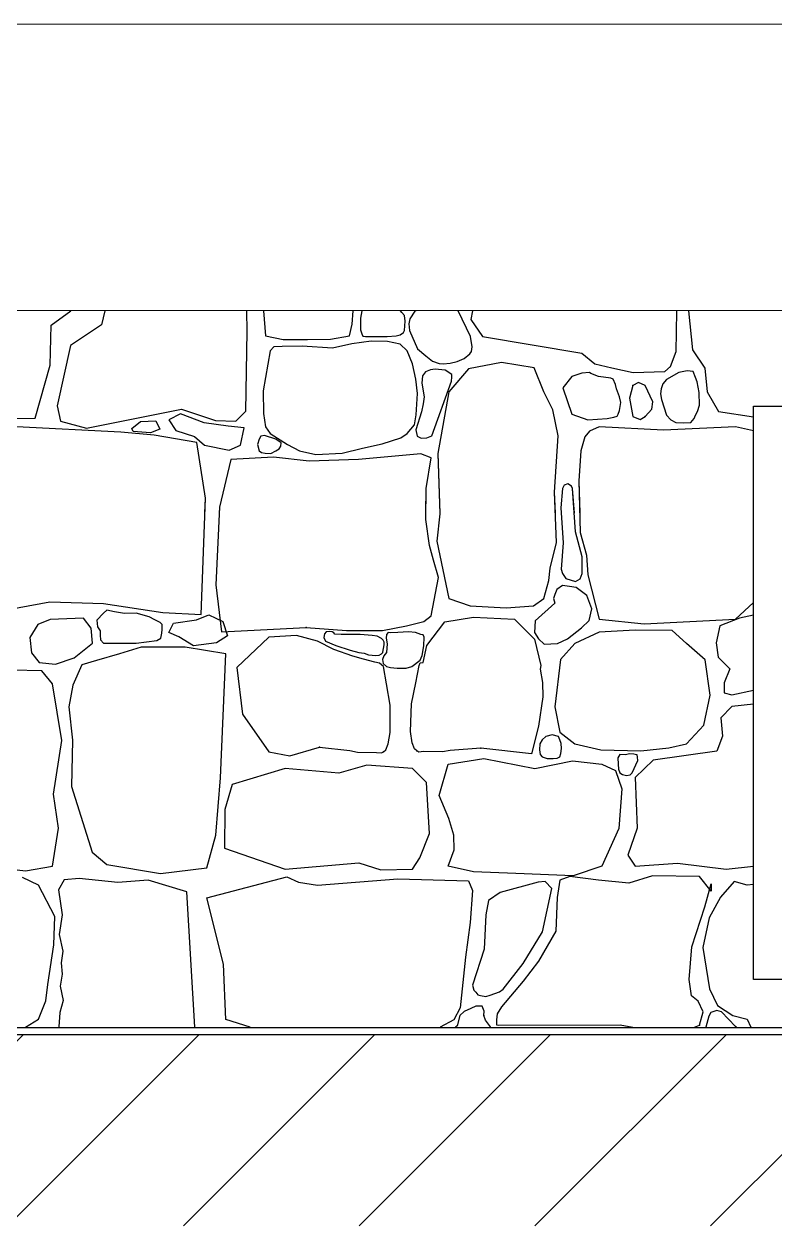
# Model space of a CAD drawing. Header units: feet. Extents: x -10410 to 374725, y -46422 to 88923.
# Drawn here: x 206709 to 207494, y 598 to 1856 of the extents above; entities that cross this region are included whole.
import ezdxf

# ---------------------------------------------------------------- set-up
doc = ezdxf.new("R2010")
doc.units = ezdxf.units.FT
doc.header["$MEASUREMENT"] = 0
for name, color, linetype, lineweight, true_color in [('2D - Общий_Ном._пера__118', 7, 'Continuous', 5, 0x573938), ('Конструктив - Стены Несущие_Ном._пера__87', 7, 'Continuous', 25, 0x6a6a6a), ('Местность - Рельеф_Ном._пера__93', 7, 'Continuous', 25, 0xa2a233)]:
    doc.layers.add(name, color=color, linetype=linetype, lineweight=lineweight, true_color=true_color)
doc.layers.add('Конструктив - Перекрытия_Ном._пера__1', color=7, linetype='Continuous', lineweight=20)

# ---------------------------------------------------------------- blocks, each defined once
blk = doc.blocks.new('*X14')
at = {"layer": 'Конструктив - Стены Несущие_Ном._пера__87', "linetype": 'Continuous'}
for p, q in [((206737, 1540.9), (206757.7, 1556.2)), ((206793.2, 1556.2), (206789.5, 1541.4)), ((206942, 1534.5), (206941.6, 1556.2)), ((206959.1, 1556.2), (206961.3, 1530)), ((207051.9, 1542), (207053, 1556.2)), ((207060.6, 1548.4), (207060.5, 1536.3)), ((207062.1, 1556.2), (207060.6, 1548.4)), ((207103.8, 1554.3), (207102.5, 1556.2)), ((207106.5, 1551.2), (207103.8, 1554.3)), ((207107.5, 1545.2), (207106.5, 1551.2)), ((207112.3, 1547.7), (207111.1, 1542.3)), ((207117.6, 1555.8), (207112.3, 1547.7)), ((207118.8, 1556.2), (207117.6, 1555.8)), ((207175.7, 1529.2), (207162.9, 1556.2)), ((207177.9, 1556.2), (207176, 1547.1)), ((207391.4, 1533.6), (207391.7, 1556.2)), ((207403.9, 1556.2), (207408.1, 1515.2)), ((206736, 1499.1), (206737, 1540.9)), ((206789.5, 1541.4), (206757.3, 1519.9)), ((207049.1, 1530), (207051.9, 1542)), ((207060.5, 1536.3), (207062, 1532.1)), ((207105.5, 1533.4), (207106.7, 1535.4)), ((207106.7, 1535.4), (207107.5, 1545.2)), ((207111.1, 1542.3), (207112, 1535.6)), ((207112, 1535.6), (207120.3, 1516.4)), ((207176, 1547.1), (207188.2, 1529.3)), ((206940.6, 1451), (206942, 1534.5)), ((206961.3, 1530), (206979.6, 1525.9)), ((206979.6, 1525.9), (207005.1, 1526.2)), ((207005.1, 1526.2), (207029.2, 1526.3)), ((207029.2, 1526.3), (207049.1, 1530)), ((207071.8, 1524.3), (207051.5, 1521.5)), ((207062, 1532.1), (207063, 1529.7)), ((207063, 1529.7), (207066, 1529.2)), ((207066, 1529.2), (207088.6, 1529.2)), ((207088.9, 1524), (207071.8, 1524.3)), ((207088.6, 1529.2), (207097.9, 1530)), ((207102.1, 1521.1), (207088.9, 1524)), ((207097.9, 1530), (207102.3, 1531)), ((207102.3, 1531), (207105.5, 1533.4)), ((207177.4, 1518.3), (207175.7, 1529.2)), ((207188.2, 1529.3), (207292.2, 1511.6)), ((207391, 1513.5), (207391.4, 1533.6)), ((206757.3, 1519.9), (206743.2, 1456.7)), ((206966.1, 1514.3), (206958.8, 1472.4)), ((206969.8, 1518.5), (206966.1, 1514.3)), ((206978.8, 1518.8), (206969.8, 1518.5)), ((206999.7, 1519.1), (206978.8, 1518.8)), ((207031.5, 1517.1), (206999.7, 1519.1)), ((207051.5, 1521.5), (207031.5, 1517.1)), ((207109.3, 1514.3), (207102.1, 1521.1)), ((207115.1, 1500.6), (207109.3, 1514.3)), ((207120.3, 1516.4), (207129.1, 1508.8)), ((207169, 1506), (207175, 1511)), ((207175, 1511), (207176.8, 1513.6)), ((207176.8, 1513.6), (207177.4, 1518.3)), ((207292.2, 1511.6), (207305.9, 1500.7)), ((207384.9, 1497.7), (207391, 1513.5)), ((207408.1, 1515.2), (207421, 1496.1)), ((206720.4, 1443.6), (206736, 1499.1)), ((207118.5, 1484.6), (207115.1, 1500.6)), ((207129.1, 1508.8), (207136.1, 1503.4)), ((207136.1, 1503.4), (207142.9, 1500.9)), ((207142.9, 1500.9), (207147.1, 1500.6)), ((207147.1, 1500.6), (207154.3, 1501.1)), ((207154.3, 1501.1), (207161.9, 1502.9)), ((207161.9, 1502.9), (207169, 1506)), ((207208.2, 1501.8), (207173.6, 1495.4)), ((207242.4, 1496.3), (207208.2, 1501.8)), ((207305.9, 1500.7), (207323.7, 1496.5)), ((207378.9, 1492.6), (207384.9, 1497.7)), ((207120.4, 1469.4), (207118.5, 1484.6)), ((207125.6, 1487.9), (207124.9, 1480.2)), ((207128.7, 1492.2), (207125.6, 1487.9)), ((207134, 1494.4), (207128.7, 1492.2)), ((207138.7, 1495), (207134, 1494.4)), ((207149.3, 1493.8), (207138.7, 1495)), ((207156.1, 1489.4), (207149.3, 1493.8)), ((207173.6, 1495.4), (207153, 1471.1)), ((207155.9, 1482.3), (207156.3, 1486.5)), ((207156.3, 1486.5), (207156.1, 1489.4)), ((207252.6, 1471.1), (207242.4, 1496.3)), ((207281.6, 1487.2), (207272.4, 1475.5)), ((207292.1, 1490.8), (207281.6, 1487.2)), ((207300.1, 1491.4), (207292.1, 1490.8)), ((207301.8, 1490.6), (207300.1, 1491.4)), ((207309.8, 1487.2), (207301.8, 1490.6)), ((207322.7, 1485.7), (207309.8, 1487.2)), ((207325.1, 1484.5), (207322.7, 1485.7)), ((207323.7, 1496.5), (207345.8, 1491.5)), ((207327.5, 1479), (207325.1, 1484.5)), ((207345.8, 1491.5), (207378.9, 1492.6)), ((207393.6, 1491.4), (207380.9, 1484)), ((207402.3, 1493.4), (207393.6, 1491.4)), ((207408.6, 1492.5), (207402.3, 1493.4)), ((207411.1, 1486.4), (207408.6, 1492.5)), ((207412.9, 1481.8), (207411.1, 1486.4)), ((207421, 1496.1), (207423.5, 1471.1)), ((206958.8, 1472.4), (206959.1, 1448.6)), ((207124.9, 1480.2), (207127.2, 1466.2)), ((207135.2, 1425.3), (207155.9, 1482.3)), ((207272.4, 1475.5), (207281.6, 1447.8)), ((207328.4, 1474.3), (207327.5, 1479)), ((207331.5, 1466.2), (207328.4, 1474.3)), ((207345.5, 1477.8), (207342.2, 1464.6)), ((207351.5, 1481), (207345.5, 1477.8)), ((207358.6, 1477.8), (207351.5, 1481)), ((207366.5, 1460.9), (207358.6, 1477.8)), ((207375.2, 1474.3), (207374.5, 1469.1)), ((207376.8, 1479.7), (207375.2, 1474.3)), ((207380.9, 1484), (207376.8, 1479.7)), ((207415, 1470.5), (207412.9, 1481.8)), ((207118.8, 1447.3), (207120.4, 1469.4)), ((207127.2, 1466.2), (207126.1, 1458.8)), ((207153, 1471.1), (207141.4, 1406.7)), ((207261.7, 1452.5), (207252.6, 1471.1)), ((207333.1, 1460.2), (207331.5, 1466.2)), ((207331.8, 1451.8), (207333.1, 1460.2)), ((207342.2, 1464.6), (207345.5, 1445.6)), ((207365.3, 1453), (207366.5, 1460.9)), ((207374.5, 1469.1), (207375.4, 1463.2)), ((207375.4, 1463.2), (207380.9, 1446.8)), ((207415.5, 1457.2), (207415, 1470.5)), ((207423.5, 1471.1), (207435.1, 1450.8)), ((206743.2, 1456.7), (206746.9, 1440.6)), ((206774.1, 1433.2), (206873.2, 1453)), ((206872.3, 1448.3), (206860.2, 1442.1)), ((206897, 1438.8), (206872.3, 1448.3)), ((206873.2, 1453), (206908.9, 1441.1)), ((206930.2, 1440.6), (206940.6, 1451)), ((206959.1, 1448.6), (206961.1, 1434.7)), ((207117.2, 1436.8), (207118.8, 1447.3)), ((207124.5, 1450.2), (207118.4, 1431.4)), ((207126.1, 1458.8), (207124.5, 1450.2)), ((207267.4, 1425.3), (207261.7, 1452.5)), ((207281.6, 1447.8), (207298.4, 1442.1)), ((207329.3, 1445.9), (207330.3, 1447.8)), ((207330.3, 1447.8), (207331.8, 1451.8)), ((207358.6, 1445.6), (207365.3, 1453)), ((207380.9, 1446.8), (207385.5, 1441.8)), ((207409.8, 1443.5), (207411.1, 1446.8)), ((207411.1, 1446.8), (207413.3, 1450.6)), ((207413.3, 1450.6), (207415.5, 1457.2)), ((207435.1, 1450.8), (207471.8, 1445.1)), ((206594.3, 1441.6), (206720.4, 1443.6)), ((206809.8, 1429.2), (206700.6, 1434.7)), ((206746.9, 1440.6), (206774.1, 1433.2)), ((206821.4, 1433), (206830.5, 1440.3)), ((206830.5, 1440.3), (206846.4, 1440.9)), ((206846.4, 1440.9), (206850.5, 1432.1)), ((206860.2, 1442.1), (206867.3, 1430.9)), ((206922.3, 1435.3), (206897, 1438.8)), ((206908.9, 1441.1), (206930.2, 1440.6)), ((206938.8, 1433.5), (206922.3, 1435.3)), ((206961.1, 1434.7), (206966.1, 1427.8)), ((207109.3, 1427.8), (207117.2, 1436.8)), ((207298.4, 1442.1), (207318.7, 1443.3)), ((207310.3, 1434.7), (207300.4, 1430.2)), ((207377.7, 1431), (207310.3, 1434.7)), ((207318.7, 1443.3), (207325.8, 1444.6)), ((207325.8, 1444.6), (207329.3, 1445.9)), ((207345.5, 1445.6), (207353.3, 1442.3)), ((207353.3, 1442.3), (207358.6, 1445.6)), ((207453.1, 1434.7), (207377.7, 1431)), ((207385.5, 1441.8), (207390.7, 1439)), ((207390.7, 1439), (207398.2, 1438.9)), ((207398.2, 1438.9), (207406.4, 1439.1)), ((207406.4, 1439.1), (207408.1, 1441.1)), ((207408.1, 1441.1), (207409.8, 1443.5)), ((207471.8, 1430.6), (207453.1, 1434.7)), ((206844.7, 1426), (206809.8, 1429.2)), ((206822.8, 1429.7), (206821.4, 1433)), ((206840.8, 1428.2), (206822.8, 1429.7)), ((206850.5, 1432.1), (206840.8, 1428.2)), ((206889.5, 1418.1), (206844.7, 1426)), ((206867.3, 1430.9), (206887, 1424.4)), ((206887, 1424.4), (206897.3, 1415.6)), ((206935, 1415.6), (206938.8, 1433.5)), ((206954.6, 1421.7), (206952.9, 1416.1)), ((206956.2, 1424.7), (206954.6, 1421.7)), ((206960.3, 1425.4), (206956.2, 1424.7)), ((206972, 1421.7), (206960.3, 1425.4)), ((206966.1, 1427.8), (206984.4, 1416.3)), ((206977.6, 1418), (206972, 1421.7)), ((207083.2, 1416.8), (207102.7, 1423.1)), ((207102.7, 1423.1), (207109.3, 1427.8)), ((207118.4, 1431.4), (207119.8, 1425)), ((207119.8, 1425), (207124, 1422.7)), ((207124, 1422.7), (207130.2, 1423)), ((207130.2, 1423), (207135.2, 1425.3)), ((207263.7, 1366.1), (207267.4, 1425.3)), ((207295.2, 1424.3), (207291, 1409.4)), ((207300.4, 1430.2), (207295.2, 1424.3)), ((206898.5, 1359.9), (206889.5, 1418.1)), ((206897.3, 1415.6), (206923.2, 1410.3)), ((206923.2, 1410.3), (206935, 1415.6)), ((206952.9, 1416.1), (206954.6, 1409.5)), ((206954.6, 1409.5), (206957, 1407.8)), ((206966.9, 1406.6), (206972, 1409.5)), ((206972, 1409.5), (206975.7, 1411.7)), ((206975.7, 1411.7), (206977.3, 1414.4)), ((206977.3, 1414.4), (206977.6, 1418)), ((206984.4, 1416.3), (206996.7, 1409.5)), ((206996.7, 1409.5), (207013.8, 1405.6)), ((207041.6, 1407.1), (207062.6, 1412.3)), ((207062.6, 1412.3), (207083.2, 1416.8)), ((207291, 1409.4), (207289.2, 1378.2)), ((206924.8, 1400.3), (206913.1, 1350.5)), ((206969.6, 1403), (206924.8, 1400.3)), ((206957, 1407.8), (206961, 1406.9)), ((206961, 1406.9), (206966.9, 1406.6)), ((207006.9, 1398.8), (206969.6, 1403)), ((207058.4, 1400.5), (207006.9, 1398.8)), ((207013.8, 1405.6), (207041.6, 1407.1)), ((207123.6, 1406.2), (207058.4, 1400.5)), ((207134.6, 1402.1), (207123.6, 1406.2)), ((207129.5, 1370), (207134.6, 1402.1)), ((207141.4, 1406.7), (207143.8, 1343.5)), ((207273.8, 1373.5), (207271.9, 1370)), ((207277.7, 1374.9), (207273.8, 1373.5)), ((207281.5, 1372.4), (207277.7, 1374.9)), ((207282.5, 1370), (207281.5, 1372.4)), ((207289.2, 1378.2), (207290.5, 1324)), ((206893.8, 1238.3), (206898.5, 1359.9)), ((207129, 1337.5), (207129.5, 1370)), ((207265.7, 1313.6), (207263.7, 1366.1)), ((207271.9, 1370), (207270.1, 1349.9)), ((207285.7, 1324.6), (207282.5, 1370)), ((206913.1, 1350.5), (206909.2, 1269.1)), ((207270.1, 1349.9), (207272.8, 1313.3)), ((207132.8, 1310.3), (207129, 1337.5)), ((207143.8, 1343.5), (207140.4, 1315)), ((207292.5, 1298.5), (207285.7, 1324.6)), ((207290.5, 1324), (207297.2, 1300.2)), ((207137, 1295.1), (207132.8, 1310.3)), ((207140.4, 1315), (207153, 1255.1)), ((207259, 1286.6), (207265.7, 1313.6)), ((207272.8, 1313.3), (207270.6, 1285.7)), ((207292.4, 1281.1), (207292.5, 1298.5)), ((207297.2, 1300.2), (207298.4, 1279.6)), ((207142.3, 1277.1), (207137, 1295.1)), ((207257.8, 1273.7), (207259, 1286.6)), ((207270.6, 1285.7), (207271.9, 1281.1)), ((207134.6, 1236.8), (207142.3, 1277.1)), ((207252.6, 1255.1), (207257.8, 1273.7)), ((207271.9, 1281.1), (207275.6, 1276)), ((207275.6, 1276), (207285.6, 1272.9)), ((207285.6, 1272.9), (207290.6, 1275.5)), ((207290.6, 1275.5), (207292.4, 1281.1)), ((207298.4, 1279.6), (207310.3, 1233.3)), ((206909.2, 1269.1), (206915.2, 1220.1)), ((207264, 1259), (207262.7, 1254.8)), ((207265.9, 1264.4), (207264, 1259)), ((207271.9, 1268.4), (207265.9, 1264.4)), ((207279.3, 1267.5), (207271.9, 1268.4)), ((207286.3, 1266.4), (207279.3, 1267.5)), ((207297.3, 1258.1), (207286.3, 1266.4)), ((207302.7, 1244.1), (207297.3, 1258.1)), ((206679, 1241.2), (206735.5, 1251.6)), ((206735.5, 1251.6), (206791.7, 1249.7)), ((206791.7, 1249.7), (206853.9, 1240.2)), ((207153, 1255.1), (207175.3, 1247.4)), ((207175.3, 1247.4), (207212.9, 1245.2)), ((207212.9, 1245.2), (207241.7, 1247.4)), ((207241.7, 1247.4), (207252.6, 1255.1)), ((207264, 1249.9), (207243.3, 1231.5)), ((207262.7, 1254.8), (207264, 1249.9)), ((207453.1, 1233.3), (207471.8, 1250.8)), ((206736, 1233.1), (206723.1, 1227.6)), ((206770.7, 1234.5), (206736, 1233.1)), ((206778.8, 1223.9), (206770.7, 1234.5)), ((206791.7, 1239.5), (206784.8, 1232.3)), ((206795.3, 1242.9), (206791.7, 1239.5)), ((206803.1, 1241.1), (206795.3, 1242.9)), ((206813.8, 1239.3), (206803.1, 1241.1)), ((206825.9, 1239.5), (206813.8, 1239.3)), ((206839.6, 1235.9), (206825.9, 1239.5)), ((206845.5, 1232.6), (206839.6, 1235.9)), ((206853.9, 1240.2), (206893.8, 1238.3)), ((206889.1, 1232.6), (206902.1, 1238)), ((206902.1, 1238), (206916.6, 1230.8)), ((207127, 1230.8), (207134.6, 1236.8)), ((207148.8, 1230.6), (207178.8, 1235.3)), ((207178.8, 1235.3), (207221.9, 1233.3)), ((207221.9, 1233.3), (207242.8, 1212.3)), ((207299.9, 1232), (207302.7, 1244.1)), ((207310.3, 1233.3), (207357.6, 1228.4)), ((207357.6, 1228.4), (207453.1, 1233.3)), ((207457.2, 1234.5), (207436.6, 1226.4)), ((207471.8, 1237.6), (207457.2, 1234.5)), ((206723.1, 1227.6), (206714.8, 1214.2)), ((206780.2, 1208.3), (206778.8, 1223.9)), ((206784.8, 1232.3), (206785.4, 1225.2)), ((206785.4, 1225.2), (206788.3, 1221.1)), ((206788.3, 1221.1), (206788.1, 1216.7)), ((206851.1, 1229.9), (206845.5, 1232.6)), ((206853.2, 1227.6), (206851.1, 1229.9)), ((206852.7, 1218.5), (206853.2, 1222.4)), ((206853.2, 1222.4), (206853.2, 1227.6)), ((206860.2, 1219.2), (206864.9, 1229)), ((206864.9, 1229), (206889.1, 1232.6)), ((206915.2, 1220.1), (207003.9, 1224.6)), ((206916.6, 1230.8), (206921.3, 1216)), ((207003.9, 1224.6), (207046.1, 1221.4)), ((207028.3, 1220.4), (207024.7, 1220.1)), ((207030.9, 1219.9), (207028.3, 1220.4)), ((207046.1, 1221.4), (207083.8, 1221.4)), ((207083.8, 1221.4), (207108.8, 1226.4)), ((207108.8, 1226.4), (207127, 1230.8)), ((207129.9, 1205.9), (207148.8, 1230.6)), ((207243.3, 1231.5), (207242.7, 1219.3)), ((207277.2, 1212.9), (207291.9, 1224.2)), ((207291.9, 1224.2), (207299.9, 1232)), ((207347.9, 1221.7), (207310.3, 1219.7)), ((207386.6, 1221.4), (207347.9, 1221.7)), ((207401.9, 1208), (207386.6, 1221.4)), ((207436.6, 1226.4), (207432.9, 1208.4)), ((206714.8, 1214.2), (206716.4, 1198.1)), ((206761, 1192.9), (206780.2, 1208.3)), ((206788.1, 1216.7), (206788.7, 1211.6)), ((206788.7, 1211.6), (206791.7, 1208.3)), ((206791.7, 1208.3), (206825.9, 1208.3)), ((206825.9, 1208.3), (206847.7, 1211)), ((206847.7, 1211), (206851.6, 1213.6)), ((206851.6, 1213.6), (206852.7, 1218.5)), ((206870.7, 1214.9), (206860.2, 1219.2)), ((206885.9, 1205.5), (206870.7, 1214.9)), ((206910.1, 1208.4), (206885.9, 1205.5)), ((206921.3, 1216), (206910.1, 1208.4)), ((206964.6, 1214.6), (206931.3, 1182.9)), ((206993.7, 1216.2), (206964.6, 1214.6)), ((207015.5, 1210.3), (206993.7, 1216.2)), ((207032.7, 1201.5), (207015.5, 1210.3)), ((207022.9, 1218.1), (207022.3, 1214.1)), ((207022.3, 1214.1), (207024, 1210.3)), ((207024.7, 1220.1), (207022.9, 1218.1)), ((207024, 1210.3), (207034.7, 1205.8)), ((207032.8, 1219), (207030.9, 1219.9)), ((207033.9, 1217.8), (207032.8, 1219)), ((207040.3, 1217.3), (207033.9, 1217.8)), ((207060.2, 1217.4), (207040.3, 1217.3)), ((207073, 1216.2), (207060.2, 1217.4)), ((207078, 1215.4), (207073, 1216.2)), ((207082.6, 1213.2), (207078, 1215.4)), ((207084.4, 1211.5), (207082.6, 1213.2)), ((207085.5, 1209.3), (207084.4, 1211.5)), ((207085.3, 1206.8), (207085.5, 1209.3)), ((207087.7, 1217.4), (207087.4, 1213.6)), ((207087.4, 1213.6), (207088.6, 1207.5)), ((207089.5, 1219.2), (207087.7, 1217.4)), ((207091.7, 1218.9), (207089.5, 1219.2)), ((207099.7, 1219.5), (207091.7, 1218.9)), ((207110.9, 1220), (207099.7, 1219.5)), ((207118.2, 1219.3), (207110.9, 1220)), ((207123.6, 1217.4), (207118.2, 1219.3)), ((207126.1, 1217), (207123.6, 1217.4)), ((207127.3, 1214.4), (207126.1, 1217)), ((207126.9, 1205.4), (207127.3, 1214.4)), ((207242.7, 1219.3), (207247, 1212.7)), ((207242.8, 1212.3), (207249.2, 1184.9)), ((207247, 1212.7), (207252.9, 1207)), ((207252.9, 1207), (207266.7, 1208)), ((207266.7, 1208), (207277.2, 1212.9)), ((207285, 1208), (207269.9, 1191)), ((207310.3, 1219.7), (207285, 1208)), ((207421.2, 1190.7), (207401.9, 1208)), ((207432.9, 1208.4), (207434.9, 1193.4)), ((206716.4, 1198.1), (206724.3, 1188)), ((206808.3, 1197.1), (206784.3, 1190.2)), ((206831.1, 1204.1), (206808.3, 1197.1)), ((206854.1, 1204.1), (206831.1, 1204.1)), ((206877.2, 1204.1), (206854.1, 1204.1)), ((206919.7, 1197), (206877.2, 1204.1)), ((206914.1, 1067.4), (206919.7, 1197)), ((207052.7, 1194.7), (207032.7, 1201.5)), ((207034.7, 1205.8), (207049.8, 1201)), ((207049.8, 1201), (207058.8, 1198.6)), ((207058.8, 1198.6), (207064.5, 1197.6)), ((207064.5, 1197.6), (207069.1, 1196.1)), ((207069.1, 1196.1), (207076.6, 1195.4)), ((207076.6, 1195.4), (207080, 1195.7)), ((207080, 1195.7), (207082.6, 1196.9)), ((207082.6, 1196.9), (207083.9, 1198.5)), ((207085.1, 1195.1), (207083.5, 1191.2)), ((207083.9, 1198.5), (207084.4, 1200.8)), ((207084.4, 1200.8), (207085, 1204.2)), ((207085, 1204.2), (207085.3, 1206.8)), ((207088, 1198.6), (207085.1, 1195.1)), ((207088.6, 1207.5), (207088, 1198.6)), ((207122.9, 1190.5), (207125.3, 1195.4)), ((207125.3, 1195.4), (207126.9, 1205.4)), ((207126.1, 1188), (207129.9, 1205.9)), ((206724.3, 1188), (206741.4, 1186.2)), ((206741.4, 1186.2), (206761, 1192.9)), ((206768.9, 1185.6), (206759.8, 1164.1)), ((206784.3, 1190.2), (206768.9, 1185.6)), ((206931.3, 1182.9), (206937.2, 1133.9)), ((207063.7, 1191.3), (207052.7, 1194.7)), ((207075.5, 1188.2), (207063.7, 1191.3)), ((207080.6, 1187.2), (207075.5, 1188.2)), ((207084.6, 1183.9), (207080.6, 1187.2)), ((207083.5, 1191.2), (207084.3, 1186.9)), ((207084.3, 1186.9), (207087.7, 1183.9)), ((207087.7, 1165.5), (207084.6, 1183.9)), ((207087.7, 1183.9), (207092.1, 1182.6)), ((207092.1, 1182.6), (207099.1, 1181.9)), ((207108.4, 1182.1), (207114.5, 1183.9)), ((207114.5, 1183.9), (207122.9, 1190.5)), ((207118.5, 1166.6), (207122, 1184.9)), ((207122, 1184.9), (207123.1, 1187.7)), ((207123.1, 1187.7), (207126.1, 1188)), ((207249.2, 1184.9), (207248.7, 1181.1)), ((207269.9, 1191), (207264, 1141.7)), ((207426.4, 1153.8), (207421.2, 1190.7)), ((207434.9, 1193.4), (207447.2, 1181.3)), ((206727.1, 1179.3), (206696.1, 1179.8)), ((206738.5, 1165.5), (206727.1, 1179.3)), ((207099.1, 1181.9), (207108.4, 1182.1)), ((207248.7, 1181.1), (207251.1, 1167)), ((207447.2, 1181.3), (207441.1, 1166.7)), ((206748.1, 1106.5), (206738.5, 1165.5)), ((206759.8, 1164.1), (206755.3, 1141.5)), ((207091.7, 1143.4), (207087.7, 1165.5)), ((207113.9, 1144.6), (207118.5, 1166.6)), ((207251.1, 1167), (207251.3, 1152.2)), ((207441.1, 1166.7), (207441.3, 1156.3)), ((207449.2, 1154.1), (207471.8, 1159)), ((207251.3, 1152.2), (207246.8, 1121.3)), ((207419.8, 1122.3), (207426.4, 1153.8)), ((207441.3, 1156.3), (207449.2, 1154.1)), ((206755.3, 1141.5), (206759.2, 1106.7)), ((206937.2, 1133.9), (206964.6, 1094.6)), ((207091.7, 1114.6), (207091.7, 1143.4)), ((207113.1, 1115.7), (207113.9, 1144.6)), ((207264, 1141.7), (207269.2, 1115.2)), ((207449.2, 1141.9), (207437.6, 1130)), ((207471.8, 1144.5), (207449.2, 1141.9)), ((207246.8, 1121.3), (207239.6, 1092.3)), ((207401.9, 1103), (207419.8, 1122.3)), ((207437.6, 1130), (207439.3, 1110.7)), ((207089.6, 1102.9), (207091.7, 1114.6)), ((207114.8, 1104), (207113.1, 1115.7)), ((207254.5, 1110.6), (207250.6, 1107)), ((207261.2, 1112.1), (207254.5, 1110.6)), ((207267.8, 1110.5), (207261.2, 1112.1)), ((207269.2, 1107), (207267.8, 1110.5)), ((207269.2, 1115.2), (207285, 1103)), ((207439.3, 1110.7), (207433.6, 1095.1)), ((206739.4, 1050), (206748.1, 1106.5)), ((206759.2, 1106.7), (206758.3, 1058.2)), ((206964.6, 1094.6), (206986.8, 1090.4)), ((206986.8, 1090.4), (207017.7, 1099.2)), ((207017.7, 1099.2), (207049.6, 1095.7)), ((207049.6, 1095.7), (207057.6, 1094.2)), ((207082.6, 1093.3), (207084.6, 1094.6)), ((207084.6, 1094.6), (207087.1, 1096.6)), ((207087.1, 1096.6), (207089.6, 1102.9)), ((207117.1, 1097.7), (207114.8, 1104)), ((207119.6, 1095.6), (207117.1, 1097.7)), ((207121.6, 1094.2), (207119.6, 1095.6)), ((207126.7, 1094.7), (207121.6, 1094.2)), ((207146.6, 1094.5), (207126.7, 1094.7)), ((207154.6, 1095.7), (207146.6, 1094.5)), ((207186.6, 1098.4), (207154.6, 1095.7)), ((207239.6, 1092.3), (207186.6, 1098.4)), ((207248.3, 1102.9), (207247.8, 1096.5)), ((207247.8, 1096.5), (207248.7, 1091.6)), ((207250.6, 1107), (207248.3, 1102.9)), ((207270.7, 1103.2), (207269.2, 1107)), ((207270.1, 1092.7), (207270.9, 1097.9)), ((207270.9, 1097.9), (207270.7, 1103.2)), ((207285, 1103), (207312, 1096.6)), ((207312, 1096.6), (207353.9, 1095.4)), ((207353.9, 1095.4), (207383.3, 1098.8)), ((207433.6, 1095.1), (207366.8, 1085.9)), ((207383.3, 1098.8), (207401.9, 1103)), ((207057.6, 1094.2), (207077.5, 1093.9)), ((207077.5, 1093.9), (207082.6, 1093.3)), ((207152.3, 1081.5), (207189.7, 1087.4)), ((207189.7, 1087.4), (207243.2, 1077)), ((207243.2, 1077), (207282.5, 1085.2)), ((207248.7, 1091.6), (207250.6, 1089.4)), ((207250.6, 1089.4), (207255.9, 1087.6)), ((207255.9, 1087.6), (207262.2, 1087.5)), ((207262.2, 1087.5), (207266.3, 1087.9)), ((207266.3, 1087.9), (207269.2, 1089.4)), ((207269.2, 1089.4), (207270.1, 1092.7)), ((207282.5, 1085.2), (207313, 1081.5)), ((207332.1, 1091.6), (207329.8, 1088.2)), ((207329.8, 1088.2), (207330.1, 1081.5)), ((207337.5, 1091.2), (207332.1, 1091.6)), ((207342.6, 1092.3), (207337.5, 1091.2)), ((207346.7, 1092.1), (207342.6, 1092.3)), ((207344.9, 1072.6), (207350.7, 1085.5)), ((207348, 1091.6), (207346.7, 1092.1)), ((207366.8, 1085.9), (207347.9, 1067.6)), ((207350, 1091.3), (207348, 1091.6)), ((207350.6, 1088.9), (207350, 1091.3)), ((207350.7, 1085.5), (207350.6, 1088.9)), ((206981.8, 1077), (206926.3, 1060.4)), ((207037.8, 1072.3), (206981.8, 1077)), ((207067.3, 1080.5), (207037.8, 1072.3)), ((207114.9, 1077), (207067.3, 1080.5)), ((207129.7, 1062.2), (207114.9, 1077)), ((207143.1, 1048.8), (207152.3, 1081.5)), ((207313, 1081.5), (207327.6, 1074.8)), ((207327.6, 1074.8), (207334.1, 1055.7)), ((207330.1, 1081.5), (207330.6, 1076.3)), ((207330.6, 1076.3), (207332.1, 1072.6)), ((207332.1, 1072.6), (207334.8, 1070.7)), ((207334.8, 1070.7), (207338.9, 1069.8)), ((207338.9, 1069.8), (207342.7, 1070.4)), ((207342.7, 1070.4), (207344.9, 1072.6)), ((206758.3, 1058.2), (206779.8, 989.6)), ((206909.4, 1007.3), (206914.1, 1067.4)), ((206926.3, 1060.4), (206918.8, 1034)), ((207132.9, 1008.9), (207129.7, 1062.2)), ((207347.9, 1067.6), (207350.2, 1014.6)), ((206744.6, 1014.6), (206739.4, 1050)), ((207153, 1024.8), (207143.1, 1048.8)), ((207334.1, 1055.7), (207330.8, 1014.1)), ((206918.8, 1034), (206918.3, 993.7)), ((207158.2, 1007.2), (207153, 1024.8)), ((206738.5, 974.7), (206744.6, 1014.6)), ((206900, 973.2), (206909.4, 1007.3)), ((207122.8, 983.4), (207132.9, 1008.9)), ((207158.5, 991.8), (207158.2, 1007.2)), ((207330.8, 1014.1), (207313, 974.7)), ((207350.2, 1014.6), (207340.3, 986.4)), ((206779.8, 989.6), (206795.2, 976.7)), ((206918.3, 993.7), (206981.8, 971.5)), ((207114.9, 971.5), (207122.8, 983.4)), ((207152.3, 974.7), (207158.5, 991.8)), ((207340.3, 986.4), (207347.9, 974.7)), ((206621.6, 980.4), (206710.2, 969.8)), ((206710.2, 969.8), (206738.5, 974.7)), ((206795.2, 976.7), (206851.2, 967.3)), ((206851.2, 967.3), (206900, 973.2)), ((206981.8, 971.5), (207058.9, 978.2)), ((207058.9, 978.2), (207081.9, 970.8)), ((207081.9, 970.8), (207114.9, 971.5)), ((207178.8, 969), (207152.3, 974.7)), ((207223.1, 967.3), (207178.8, 969)), ((207313, 974.7), (207283, 964.8)), ((207347.9, 974.7), (207392.3, 978)), ((207392.3, 978), (207443.3, 971.5)), ((207443.3, 971.5), (207471.8, 974.8)), ((206723.6, 954.9), (206707, 962.8)), ((206750.6, 960.4), (206744.6, 949.9)), ((206766.2, 961.9), (206750.6, 960.4)), ((206806.6, 957.6), (206766.2, 961.9)), ((206838.3, 960.1), (206806.6, 957.6)), ((206878.8, 948), (206838.3, 960.1)), ((206899.7, 941.7), (206983.6, 963.6)), ((206983.6, 963.6), (206995.7, 957.9)), ((206995.7, 957.9), (207015.7, 954.9)), ((207015.7, 954.9), (207099.7, 961.6)), ((207099.7, 961.6), (207173.8, 959.4)), ((207173.8, 959.4), (207177.7, 949.5)), ((207246.4, 957.9), (207206.7, 947.2)), ((207283, 964.8), (207223.1, 967.3)), ((207253.8, 958.9), (207246.4, 957.9)), ((207260.8, 951.5), (207253.8, 958.9)), ((207269.2, 960.1), (207266.4, 942)), ((207279.6, 964.1), (207269.2, 960.1)), ((207309.8, 960.1), (207279.6, 964.1)), ((207341.5, 957.1), (207309.8, 960.1)), ((207366.3, 964.8), (207341.5, 957.1)), ((207415.3, 964.1), (207366.3, 964.8)), ((207427.4, 948.5), (207415.3, 964.1)), ((207421, 932.4), (207427.7, 956.4)), ((207427.7, 956.4), (207427.4, 948.5)), ((207451.7, 958.6), (207437.3, 942.3)), ((207465.1, 954.9), (207451.7, 958.6)), ((206740.7, 922.2), (206723.6, 954.9)), ((206744.6, 949.9), (206748.6, 923.8)), ((206887.4, 806.2), (206878.8, 948)), ((207177.7, 949.5), (207175.5, 916)), ((207206.7, 947.2), (207194.4, 938.8)), ((207251.1, 905.9), (207260.8, 951.5)), ((207471.8, 955.6), (207465.1, 954.9)), ((206917.4, 872.3), (206899.7, 941.7)), ((207194.4, 938.8), (207191.9, 923.7)), ((207266.4, 942), (207265, 906.9)), ((207407.4, 890.3), (207421, 932.4)), ((207437.3, 942.3), (207425.5, 920.7)), ((206739.9, 892.5), (206740.7, 922.2)), ((206748.6, 923.8), (206745.3, 903.3)), ((207191.9, 923.7), (207189.9, 887.8)), ((207425.5, 920.7), (207418.8, 889.8)), ((207175.5, 916), (207170.5, 879.4)), ((207231, 872.9), (207251.1, 905.9)), ((207265, 906.9), (207246.9, 875.2)), ((206745.3, 903.3), (206749.3, 885.8)), ((206733.5, 851.1), (206739.9, 892.5)), ((206749.3, 885.8), (206747.4, 873.7)), ((207189.9, 887.8), (207177.9, 850.4)), ((207404.4, 856.3), (207407.4, 890.3)), ((207418.8, 889.8), (207425.7, 846.4)), ((206747.4, 873.7), (206748.5, 861.8)), ((206919.7, 814.3), (206917.4, 872.3)), ((207170.5, 879.4), (207164.9, 826.4)), ((207210, 845.9), (207231, 872.9)), ((207246.9, 875.2), (207231, 854.4)), ((206748.5, 861.8), (206746.3, 849.3)), ((207407.1, 839), (207404.4, 856.3)), ((206731.5, 833.8), (206733.5, 851.1)), ((206746.3, 849.3), (206749.7, 834.1)), ((207177.9, 850.4), (207179.2, 845.1)), ((207179.2, 845.1), (207181.2, 843)), ((207181.2, 843), (207183.5, 840)), ((207196.4, 839.7), (207206.1, 843.1)), ((207206.1, 843.1), (207210, 845.9)), ((207231, 854.4), (207208, 827.6)), ((207425.7, 846.4), (207434.1, 829.1)), ((206723.6, 814.5), (206731.5, 833.8)), ((206749.7, 834.1), (206746.2, 821.8)), ((207183.5, 840), (207186.3, 839.4)), ((207186.3, 839.4), (207191.8, 838.4)), ((207191.8, 838.4), (207196.4, 839.7)), ((207414.1, 833.6), (207407.1, 839)), ((207419.3, 822.2), (207414.1, 833.6)), ((206746.2, 821.8), (206745.1, 806.6)), ((207164.9, 826.4), (207158.2, 814)), ((207164.4, 818.4), (207161.9, 807.6)), ((207169, 822.8), (207164.4, 818.4)), ((207176.1, 826), (207169, 822.8)), ((207181.3, 828.2), (207176.1, 826)), ((207187.9, 828.1), (207181.3, 828.2)), ((207190, 823.2), (207187.9, 828.1)), ((207189.7, 818.4), (207190, 823.2)), ((207191.4, 813.5), (207189.7, 818.4)), ((207203.5, 820.1), (207203, 813.8)), ((207208, 827.6), (207203.5, 820.1)), ((207415.3, 808.5), (207419.3, 822.2)), ((207425.1, 817.9), (207422.1, 806.2)), ((207427.3, 821.7), (207425.1, 817.9)), ((207433.3, 823.8), (207427.3, 821.7)), ((207438.5, 822.2), (207433.3, 823.8)), ((207434.1, 829.1), (207450.2, 818.4)), ((207453.1, 806.9), (207438.5, 822.2)), ((207450.2, 818.4), (207465.1, 814.5)), ((206710.2, 806.2), (206723.6, 814.5)), ((206745.1, 806.6), (206745.1, 806.2)), ((206945.2, 806.2), (206919.7, 814.3)), ((207158.2, 814), (207144.1, 806.2)), ((207161.9, 807.6), (207160.2, 806.2)), ((207196.6, 806.6), (207191.4, 813.5)), ((207196.7, 806.2), (207196.6, 806.6)), ((207203, 813.8), (207202.9, 808.9)), ((207202.9, 808.9), (207205.5, 808.5)), ((207205.5, 808.5), (207332.3, 808.8)), ((207332.3, 808.8), (207345.6, 806.2)), ((207410.1, 806.2), (207415.3, 808.5)), ((207454, 806.2), (207453.1, 806.9)), ((207465.1, 814.5), (207469.1, 806.2))]:
    blk.add_line(p, q, dxfattribs=at)
for p in [(207345.5, 1477.8), (207358.6, 1445.6), (207003.9, 1224.6), (207017.7, 1099.2), (207084.6, 1094.6), (207084.6, 1094.6), (207119.6, 1095.6), (207119.6, 1095.6), (207186.6, 1098.4), (207189.7, 818.4), (207415.3, 808.5)]:
    blk.add_point(p, dxfattribs=at)
blk = doc.blocks.new('Штриховка_7', base_point=(0, 0))
at = {"layer": 'Конструктив - Стены Несущие_Ном._пера__87', "linetype": 'Continuous'}
blk.add_blockref('*X14', (0, 0), dxfattribs=at)
blk = doc.blocks.new('*X20')
at = {"layer": 'Конструктив - Стены Несущие_Ном._пера__87', "linetype": 'Continuous'}
for p, q in [((206737, 1540.9), (206757.7, 1556.2)), ((206793.2, 1556.2), (206789.5, 1541.4)), ((206942, 1534.5), (206941.6, 1556.2)), ((206959.1, 1556.2), (206961.3, 1530)), ((207051.9, 1542), (207053, 1556.2)), ((207060.6, 1548.4), (207060.5, 1536.3)), ((207062.1, 1556.2), (207060.6, 1548.4)), ((207103.8, 1554.3), (207102.5, 1556.2)), ((207106.5, 1551.2), (207103.8, 1554.3)), ((207107.5, 1545.2), (207106.5, 1551.2)), ((207112.3, 1547.7), (207111.1, 1542.3)), ((207117.6, 1555.8), (207112.3, 1547.7)), ((207118.8, 1556.2), (207117.6, 1555.8)), ((207175.7, 1529.2), (207162.9, 1556.2)), ((207177.9, 1556.2), (207176, 1547.1)), ((207391.4, 1533.6), (207391.7, 1556.2)), ((207403.9, 1556.2), (207408.1, 1515.2)), ((206736, 1499.1), (206737, 1540.9)), ((206789.5, 1541.4), (206757.3, 1519.9)), ((207049.1, 1530), (207051.9, 1542)), ((207060.5, 1536.3), (207062, 1532.1)), ((207105.5, 1533.4), (207106.7, 1535.4)), ((207106.7, 1535.4), (207107.5, 1545.2)), ((207111.1, 1542.3), (207112, 1535.6)), ((207112, 1535.6), (207120.3, 1516.4)), ((207176, 1547.1), (207188.2, 1529.3)), ((206940.6, 1451), (206942, 1534.5)), ((206961.3, 1530), (206979.6, 1525.9)), ((206979.6, 1525.9), (207005.1, 1526.2)), ((207005.1, 1526.2), (207029.2, 1526.3)), ((207029.2, 1526.3), (207049.1, 1530)), ((207071.8, 1524.3), (207051.5, 1521.5)), ((207062, 1532.1), (207063, 1529.7)), ((207063, 1529.7), (207066, 1529.2)), ((207066, 1529.2), (207088.6, 1529.2)), ((207088.9, 1524), (207071.8, 1524.3)), ((207088.6, 1529.2), (207097.9, 1530)), ((207102.1, 1521.1), (207088.9, 1524)), ((207097.9, 1530), (207102.3, 1531)), ((207102.3, 1531), (207105.5, 1533.4)), ((207177.4, 1518.3), (207175.7, 1529.2)), ((207188.2, 1529.3), (207292.2, 1511.6)), ((207391, 1513.5), (207391.4, 1533.6)), ((206757.3, 1519.9), (206743.2, 1456.7)), ((206966.1, 1514.3), (206958.8, 1472.4)), ((206969.8, 1518.5), (206966.1, 1514.3)), ((206978.8, 1518.8), (206969.8, 1518.5)), ((206999.7, 1519.1), (206978.8, 1518.8)), ((207031.5, 1517.1), (206999.7, 1519.1)), ((207051.5, 1521.5), (207031.5, 1517.1)), ((207109.3, 1514.3), (207102.1, 1521.1)), ((207115.1, 1500.6), (207109.3, 1514.3)), ((207120.3, 1516.4), (207129.1, 1508.8)), ((207169, 1506), (207175, 1511)), ((207175, 1511), (207176.8, 1513.6)), ((207176.8, 1513.6), (207177.4, 1518.3)), ((207292.2, 1511.6), (207305.9, 1500.7)), ((207384.9, 1497.7), (207391, 1513.5)), ((207408.1, 1515.2), (207421, 1496.1)), ((206720.4, 1443.6), (206736, 1499.1)), ((207118.5, 1484.6), (207115.1, 1500.6)), ((207129.1, 1508.8), (207136.1, 1503.4)), ((207136.1, 1503.4), (207142.9, 1500.9)), ((207142.9, 1500.9), (207147.1, 1500.6)), ((207147.1, 1500.6), (207154.3, 1501.1)), ((207154.3, 1501.1), (207161.9, 1502.9)), ((207161.9, 1502.9), (207169, 1506)), ((207208.2, 1501.8), (207173.6, 1495.4)), ((207242.4, 1496.3), (207208.2, 1501.8)), ((207305.9, 1500.7), (207323.7, 1496.5)), ((207378.9, 1492.6), (207384.9, 1497.7)), ((207120.4, 1469.4), (207118.5, 1484.6)), ((207125.6, 1487.9), (207124.9, 1480.2)), ((207128.7, 1492.2), (207125.6, 1487.9)), ((207134, 1494.4), (207128.7, 1492.2)), ((207138.7, 1495), (207134, 1494.4)), ((207149.3, 1493.8), (207138.7, 1495)), ((207156.1, 1489.4), (207149.3, 1493.8)), ((207173.6, 1495.4), (207153, 1471.1)), ((207155.9, 1482.3), (207156.3, 1486.5)), ((207156.3, 1486.5), (207156.1, 1489.4)), ((207252.6, 1471.1), (207242.4, 1496.3)), ((207281.6, 1487.2), (207272.4, 1475.5)), ((207292.1, 1490.8), (207281.6, 1487.2)), ((207300.1, 1491.4), (207292.1, 1490.8)), ((207301.8, 1490.6), (207300.1, 1491.4)), ((207309.8, 1487.2), (207301.8, 1490.6)), ((207322.7, 1485.7), (207309.8, 1487.2)), ((207325.1, 1484.5), (207322.7, 1485.7)), ((207323.7, 1496.5), (207345.8, 1491.5)), ((207327.5, 1479), (207325.1, 1484.5)), ((207345.8, 1491.5), (207378.9, 1492.6)), ((207393.6, 1491.4), (207380.9, 1484)), ((207402.3, 1493.4), (207393.6, 1491.4)), ((207408.6, 1492.5), (207402.3, 1493.4)), ((207411.1, 1486.4), (207408.6, 1492.5)), ((207412.9, 1481.8), (207411.1, 1486.4)), ((207421, 1496.1), (207423.5, 1471.1)), ((206958.8, 1472.4), (206959.1, 1448.6)), ((207124.9, 1480.2), (207127.2, 1466.2)), ((207135.2, 1425.3), (207155.9, 1482.3)), ((207272.4, 1475.5), (207281.6, 1447.8)), ((207328.4, 1474.3), (207327.5, 1479)), ((207331.5, 1466.2), (207328.4, 1474.3)), ((207345.5, 1477.8), (207342.2, 1464.6)), ((207351.5, 1481), (207345.5, 1477.8)), ((207358.6, 1477.8), (207351.5, 1481)), ((207366.5, 1460.9), (207358.6, 1477.8)), ((207375.2, 1474.3), (207374.5, 1469.1)), ((207376.8, 1479.7), (207375.2, 1474.3)), ((207380.9, 1484), (207376.8, 1479.7)), ((207415, 1470.5), (207412.9, 1481.8)), ((207118.8, 1447.3), (207120.4, 1469.4)), ((207127.2, 1466.2), (207126.1, 1458.8)), ((207153, 1471.1), (207141.4, 1406.7)), ((207261.7, 1452.5), (207252.6, 1471.1)), ((207333.1, 1460.2), (207331.5, 1466.2)), ((207331.8, 1451.8), (207333.1, 1460.2)), ((207342.2, 1464.6), (207345.5, 1445.6)), ((207365.3, 1453), (207366.5, 1460.9)), ((207374.5, 1469.1), (207375.4, 1463.2)), ((207375.4, 1463.2), (207380.9, 1446.8)), ((207415.5, 1457.2), (207415, 1470.5)), ((207423.5, 1471.1), (207435.1, 1450.8)), ((206743.2, 1456.7), (206746.9, 1440.6)), ((206774.1, 1433.2), (206873.2, 1453)), ((206872.3, 1448.3), (206860.2, 1442.1)), ((206897, 1438.8), (206872.3, 1448.3)), ((206873.2, 1453), (206908.9, 1441.1)), ((206930.2, 1440.6), (206940.6, 1451)), ((206959.1, 1448.6), (206961.1, 1434.7)), ((207117.2, 1436.8), (207118.8, 1447.3)), ((207124.5, 1450.2), (207118.4, 1431.4)), ((207126.1, 1458.8), (207124.5, 1450.2)), ((207267.4, 1425.3), (207261.7, 1452.5)), ((207281.6, 1447.8), (207298.4, 1442.1)), ((207329.3, 1445.9), (207330.3, 1447.8)), ((207330.3, 1447.8), (207331.8, 1451.8)), ((207358.6, 1445.6), (207365.3, 1453)), ((207380.9, 1446.8), (207385.5, 1441.8)), ((207409.8, 1443.5), (207411.1, 1446.8)), ((207411.1, 1446.8), (207413.3, 1450.6)), ((207413.3, 1450.6), (207415.5, 1457.2)), ((207435.1, 1450.8), (207471.8, 1445.1)), ((206594.3, 1441.6), (206720.4, 1443.6)), ((206809.8, 1429.2), (206700.6, 1434.7)), ((206746.9, 1440.6), (206774.1, 1433.2)), ((206821.4, 1433), (206830.5, 1440.3)), ((206830.5, 1440.3), (206846.4, 1440.9)), ((206846.4, 1440.9), (206850.5, 1432.1)), ((206860.2, 1442.1), (206867.3, 1430.9)), ((206922.3, 1435.3), (206897, 1438.8)), ((206908.9, 1441.1), (206930.2, 1440.6)), ((206938.8, 1433.5), (206922.3, 1435.3)), ((206961.1, 1434.7), (206966.1, 1427.8)), ((207109.3, 1427.8), (207117.2, 1436.8)), ((207298.4, 1442.1), (207318.7, 1443.3)), ((207310.3, 1434.7), (207300.4, 1430.2)), ((207377.7, 1431), (207310.3, 1434.7)), ((207318.7, 1443.3), (207325.8, 1444.6)), ((207325.8, 1444.6), (207329.3, 1445.9)), ((207345.5, 1445.6), (207353.3, 1442.3)), ((207353.3, 1442.3), (207358.6, 1445.6)), ((207453.1, 1434.7), (207377.7, 1431)), ((207385.5, 1441.8), (207390.7, 1439)), ((207390.7, 1439), (207398.2, 1438.9)), ((207398.2, 1438.9), (207406.4, 1439.1)), ((207406.4, 1439.1), (207408.1, 1441.1)), ((207408.1, 1441.1), (207409.8, 1443.5)), ((207471.8, 1430.6), (207453.1, 1434.7)), ((206844.7, 1426), (206809.8, 1429.2)), ((206822.8, 1429.7), (206821.4, 1433)), ((206840.8, 1428.2), (206822.8, 1429.7)), ((206850.5, 1432.1), (206840.8, 1428.2)), ((206889.5, 1418.1), (206844.7, 1426)), ((206867.3, 1430.9), (206887, 1424.4)), ((206887, 1424.4), (206897.3, 1415.6)), ((206935, 1415.6), (206938.8, 1433.5)), ((206954.6, 1421.7), (206952.9, 1416.1)), ((206956.2, 1424.7), (206954.6, 1421.7)), ((206960.3, 1425.4), (206956.2, 1424.7)), ((206972, 1421.7), (206960.3, 1425.4)), ((206966.1, 1427.8), (206984.4, 1416.3)), ((206977.6, 1418), (206972, 1421.7)), ((207083.2, 1416.8), (207102.7, 1423.1)), ((207102.7, 1423.1), (207109.3, 1427.8)), ((207118.4, 1431.4), (207119.8, 1425)), ((207119.8, 1425), (207124, 1422.7)), ((207124, 1422.7), (207130.2, 1423)), ((207130.2, 1423), (207135.2, 1425.3)), ((207263.7, 1366.1), (207267.4, 1425.3)), ((207295.2, 1424.3), (207291, 1409.4)), ((207300.4, 1430.2), (207295.2, 1424.3)), ((206898.5, 1359.9), (206889.5, 1418.1)), ((206897.3, 1415.6), (206923.2, 1410.3)), ((206923.2, 1410.3), (206935, 1415.6)), ((206952.9, 1416.1), (206954.6, 1409.5)), ((206954.6, 1409.5), (206957, 1407.8)), ((206966.9, 1406.6), (206972, 1409.5)), ((206972, 1409.5), (206975.7, 1411.7)), ((206975.7, 1411.7), (206977.3, 1414.4)), ((206977.3, 1414.4), (206977.6, 1418)), ((206984.4, 1416.3), (206996.7, 1409.5)), ((206996.7, 1409.5), (207013.8, 1405.6)), ((207041.6, 1407.1), (207062.6, 1412.3)), ((207062.6, 1412.3), (207083.2, 1416.8)), ((207291, 1409.4), (207289.2, 1378.2)), ((206924.8, 1400.3), (206913.1, 1350.5)), ((206969.6, 1403), (206924.8, 1400.3)), ((206957, 1407.8), (206961, 1406.9)), ((206961, 1406.9), (206966.9, 1406.6)), ((207006.9, 1398.8), (206969.6, 1403)), ((207058.4, 1400.5), (207006.9, 1398.8)), ((207013.8, 1405.6), (207041.6, 1407.1)), ((207123.6, 1406.2), (207058.4, 1400.5)), ((207134.6, 1402.1), (207123.6, 1406.2)), ((207129.5, 1370), (207134.6, 1402.1)), ((207141.4, 1406.7), (207143.8, 1344.1)), ((207273.8, 1373.5), (207271.9, 1370)), ((207277.7, 1374.9), (207273.8, 1373.5)), ((207281.5, 1372.4), (207277.7, 1374.9)), ((207282.5, 1370), (207281.5, 1372.4)), ((207289.2, 1378.2), (207290, 1344.1)), ((206897.8, 1344.1), (206898.5, 1359.9)), ((207129.1, 1344.1), (207129.5, 1370)), ((207264.5, 1344.1), (207263.7, 1366.1)), ((207271.9, 1370), (207270.1, 1349.9)), ((207284.4, 1344.1), (207282.5, 1370)), ((206913.1, 1350.5), (206912.8, 1344.1)), ((207270.1, 1349.9), (207270.5, 1344.1))]:
    blk.add_line(p, q, dxfattribs=at)
for p in [(207345.5, 1477.8), (207358.6, 1445.6)]:
    blk.add_point(p, dxfattribs=at)
blk = doc.blocks.new('Штриховка_10', base_point=(0, 0))
at = {"layer": 'Конструктив - Стены Несущие_Ном._пера__87', "linetype": 'Continuous'}
blk.add_blockref('*X20', (0, 0), dxfattribs=at)

msp = doc.modelspace()

# ---------------------------------------------------------------- hatches: boundary and pattern name
at = {"layer": '2D - Общий_Ном._пера__118', "linetype": 'Continuous'}
h = msp.add_hatch(dxfattribs=at)
h.set_pattern_fill('ЛИНИИ_НАКЛОННЫЕ__ШАГ_1_5_', color=256, style=0, pattern_type=2)
h.set_pattern_definition([(45, (0, 0), (-91.92388, 91.92388), [])])
h.paths.add_polyline_path([(197003.77443, 598.22003), (197003.77443, 805.87582), (199558.87982, 805.87582), (199558.87982, 798.22003), (221073.1854, 798.22003), (221073.1854, 792.45656), (226154.72566, 792.45656), (226154.72566, 598.22003), (221073.1854, 598.22003), (199558.87982, 598.22003)])

# ---------------------------------------------------------------- linework, layer by layer
at = {"layer": 'Конструктив - Перекрытия_Ном._пера__1', "linetype": 'Continuous'}
for p, q in [((212644.61784, 1856.22002), (203749.67973, 1856.22002)), ((218387.98666, 1556.22003), (203749.67973, 1556.22003)), ((203749.67973, 1556.21998), (212644.61784, 1556.21998))]:
    msp.add_line(p, q, dxfattribs=at)
at = {"layer": 'Конструктив - Стены Несущие_Ном._пера__87', "linetype": 'Continuous'}
for p, q in [((207471.78339, 856.22003), (207471.78339, 1456.22003)), ((207471.78339, 1456.22003), (208371.78339, 1456.22003)), ((208371.78339, 856.22003), (207471.78339, 856.22003))]:
    msp.add_line(p, q, dxfattribs=at)
at = {"layer": 'Местность - Рельеф_Ном._пера__93', "linetype": 'Continuous'}
for p, q in [((198724.25953, 805.87582), (217387.33147, 805.87582)), ((220599.67988, 798.22003), (199688.44429, 798.22003))]:
    msp.add_line(p, q, dxfattribs=at)

# ---------------------------------------------------------------- block references
at = {"layer": 'Конструктив - Стены Несущие_Ном._пера__87', "linetype": 'Continuous'}
for name in ['Штриховка_7', 'Штриховка_10']:
    msp.add_blockref(name, (0, 0), dxfattribs=at)

doc.saveas('drawing.dxf')
